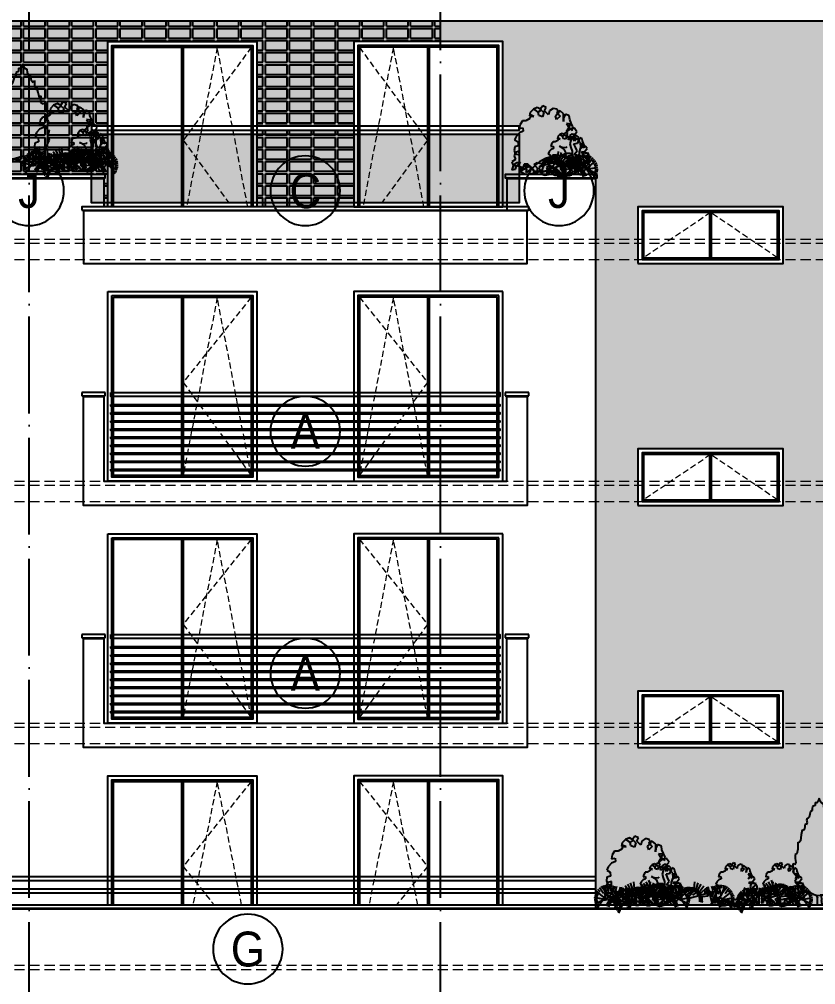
# Model space of a CAD drawing. Extents: x 9615146 to 9672346, y 4699603 to 4705703.
# Drawn here: x 9668818 to 9669805, y 4700685 to 4701881 of the extents above; entities that cross this region are included whole.
import ezdxf
from ezdxf.enums import TextEntityAlignment as Align

# ---------------------------------------------------------------- set-up
doc = ezdxf.new("R2010")
doc.units = 0
doc.header["$LTSCALE"] = 0.5
doc.header["$MEASUREMENT"] = 0
doc.linetypes.add('ACAD_ISO04W100', pattern=[30, 24, -3, 0, -3])
doc.linetypes.add('DASHED', pattern=[0.75, 0.5, -0.25])
doc.layers.get('0').update_dxf_attribs({"color": 251, "linetype": 'CONTINUOUS'})
for name, color, linetype in [('_axis', 1, 'ACAD_ISO04W100'), ('_hatch', 9, 'CONTINUOUS'), ('_hatch_construction', 252, 'CONTINUOUS'), ('_text_spesif_window', 41, 'CONTINUOUS'), ('_view', 3, 'CONTINUOUS'), ('_vista', 75, 'CONTINUOUS'), ('fasadi', 147, 'CONTINUOUS')]:
    doc.layers.add(name, color=color, linetype=linetype)
doc.layers.add('_punk', color=8, linetype='DASHED', lineweight=9)
doc.styles.add('HEB1', font='', dxfattribs={"width": 0.8, "oblique": 17})
doc.styles.add('POMESHTENIA', font='arial.ttf', dxfattribs={"width": 0.9})
doc.styles.get('HEB1').set_extended_font_data('HebarU Cyr')
pattern_1 = [(0, (3, 0), (30, 15), [27, -3]), (0, (3, 3), (30, 15), [27, -3]), (90, (3, 3), (-30, 15), [12, -3]), (90, (0, 3), (-30, 15), [12, -3])]

# ---------------------------------------------------------------- blocks, each defined once
blk = doc.blocks.new('TREE8-E')
for p, q in [((-8.62, 6.91), (-10, 10.02)), ((-7.19, 7.05), (-8.98, 10.44)), ((-7.42, 8.84), (-7.9, 10.7)), ((-7.42, 8.84), (-6.79, 10.78)), ((-6.94, 5.39), (-4.62, 10.43)), ((-6.11, 9.06), (-5.69, 10.69)), ((-4.45, 8.81), (-3.55, 10.05)), ((-12.16, 4.44), (-13.79, 4.86)), ((-8.62, 3.89), (-13.52, 5.93)), ((-11.68, 6.05), (-13.1, 6.95)), ((-11.26, 6.78), (-12.51, 7.9)), ((-10.72, 7.44), (-11.79, 8.73)), ((-10.09, 8), (-10.95, 9.45)), ((-8.04, 4.03), (-10.82, 7.5)), ((-6.94, 5.39), (-7.42, 8.84)), ((-2.76, 0.04), (-6.94, 5.39)), ((-4.54, 6.64), (-4.45, 8.81)), ((-3.26, 2.93), (-4.54, 6.64)), ((-4.32, 6), (-3.61, 8.28)), ((-3.61, 8.28), (-2.65, 9.42)), ((-3.37, 7.39), (-2.35, 9.19)), ((-2.44, 3.89), (-3.37, 7.39)), ((-3.33, 0.76), (0.33, 8.32)), ((-2.38, 7.14), (-1.43, 8.96)), ((-1.73, 4.24), (-2.38, 7.14)), ((-0.38, 3.93), (-1.32, 6.6)), ((-0.38, 3.93), (0.43, 6.59)), ((0.67, 4.77), (0.71, 7.98)), ((1.23, 4.49), (1.23, 6.45)), ((3.03, 4.83), (1.24, 7.41)), ((4.3, 4.6), (2.6, 8.27)), ((4.83, 3.42), (3.03, 4.83)), ((4.87, 5.91), (4.09, 8.87)), ((6.86, 2.61), (4.33, 5.51)), ((6.02, 4.2), (4.87, 5.91)), ((6, 5.26), (5.67, 9.21)), ((6.46, 4.38), (6, 5.26)), ((9.16, 0.67), (6.19, 6.34)), ((6.98, 6.04), (7.28, 9.27)), ((7.4, 4.58), (6.98, 6.04)), ((8.33, 3.11), (7.54, 6.56)), ((8.35, 4.58), (8.22, 6.56)), ((8.82, 4.51), (8.9, 6.49)), ((9.28, 4.39), (9.57, 6.35)), ((9.73, 4.22), (10.22, 6.14)), ((10.16, 4.01), (10.84, 5.86)), ((10.56, 3.75), (11.43, 5.52)), ((10.93, 3.45), (11.99, 5.12)), ((-12.21, 3.59), (-13.88, 3.75)), ((-6.22, 4.47), (-13.79, 2.65)), ((-11.9, 1.94), (-13.54, 1.57)), ((-9.89, 3.59), (-13.12, 0.55)), ((-6.86, -0.04), (-8.75, 0.93)), ((-6.43, 0.55), (-8.23, 1.68)), ((-5.95, 1.11), (-7.65, 2.39)), ((-5.43, 1.62), (-7.01, 3.05)), ((-4.86, 2.09), (-6.31, 3.65)), ((-4.25, 2.5), (-5.56, 4.18)), ((-3.61, 2.86), (-4.77, 4.65)), ((-4.11, 1.77), (-3.26, 2.93)), ((1.9, 3.05), (-0.38, 3.93)), ((8.96, 0.42), (0.67, 4.77)), ((3.35, 0.5), (1.38, 0.37)), ((3.43, 0.97), (1.45, 1.05)), ((3.55, 1.44), (1.59, 1.72)), ((3.72, 1.88), (1.8, 2.37)), ((3.93, 2.31), (1.9, 3.05)), ((5.2, 3.72), (4.3, 4.6)), ((7.99, 2.91), (9.73, 4.22)), ((8.64, 0.04), (12.5, 4.67)), ((11.57, 2.74), (12.95, 4.16)), ((11.84, 2.34), (13.36, 3.61)), ((12.05, 1.92), (13.7, 3.02)), ((12.23, 1.47), (13.98, 2.4)), ((12.35, 1.01), (14.19, 1.75)), ((12.43, 0.54), (14.34, 1.08))]:
    blk.add_line(p, q)
blk = doc.blocks.new('_TREE16')
for p, q in [((-13.8, 152), (-22.1, 148.4)), ((-4.5, 146.9), (-13.8, 152)), ((-1.4, 155.7), (-7.1, 147.9)), ((6.3, 152), (-1.4, 155.7)), ((2.7, 144.3), (6.3, 152)), ((21.9, 150), (13.6, 144.3)), ((30.2, 147.9), (21.9, 150)), ((-29.4, 140.7), (-30.9, 132.4)), ((-30.9, 132.4), (-21.1, 131.8)), ((-28.8, 135.5), (-29.9, 127.2)), ((-22.1, 148.4), (-29.4, 140.7)), ((-21.1, 131.8), (-28.8, 135.5)), ((-11.8, 141.7), (-20, 147.4)), ((-20, 147.4), (-12.3, 141.7)), ((-12.3, 141.7), (-4.5, 146.9)), ((-10.2, 133.9), (-11.8, 141.7)), ((-2.4, 131.4), (-10.2, 133.9)), ((-7.1, 147.9), (0.7, 140.7)), ((0.7, 140.7), (-2.4, 131.4)), ((11.5, 135.5), (2.7, 144.3)), ((13.6, 144.3), (11.5, 135.5)), ((26.5, 133.4), (34.8, 139.6)), ((29.1, 125.1), (26.5, 133.4)), ((36.9, 144.3), (28.6, 140.1)), ((28.6, 140.1), (36.9, 132.4)), ((36.9, 132.4), (29.1, 125.1)), ((34.8, 139.6), (30.2, 147.9)), ((44.6, 138.1), (36.9, 144.3)), ((44.1, 121), (44.6, 130.3)), ((44.6, 128.8), (44.1, 121)), ((44.6, 130.3), (44.6, 138.1)), ((48.8, 137), (44.6, 128.8)), ((57.1, 133.4), (48.8, 137)), ((58.1, 125.6), (57.1, 133.4)), ((-51.6, 114.3), (-53.7, 105.4)), ((-53.7, 105.4), (-45.4, 107)), ((-46.4, 122), (-51.6, 114.3)), ((-38.7, 122), (-46.4, 122)), ((-45.4, 107), (-44.8, 99.2)), ((-29.9, 127.2), (-38.7, 122)), ((60.1, 115.3), (50.8, 116.3)), ((50.8, 116.3), (56, 108)), ((51.4, 98.7), (56.5, 107)), ((56, 108), (63.8, 101.3)), ((56.5, 107), (60.1, 115.3)), ((61.7, 116.9), (58.1, 125.6)), ((65.3, 109.1), (61.7, 116.9)), ((63.8, 101.3), (65.3, 109.1)), ((-60.4, 87.8), (-64, 80.1)), ((-53.1, 95.6), (-60.4, 87.8)), ((-44.8, 99.2), (-53.1, 95.6)), ((59.1, 103.9), (51.4, 98.7)), ((55.5, 80.6), (55.5, 88.4)), ((55.5, 88.4), (63.8, 86.8)), ((67.9, 106.5), (59.1, 103.9)), ((63.8, 86.8), (60.7, 79)), ((66.4, 89.4), (74.1, 98.2)), ((66.9, 81.6), (66.4, 89.4)), ((74.1, 98.2), (67.9, 106.5)), ((-63.5, 64.5), (-64.5, 56.8)), ((-64, 80.1), (-56.3, 75.9)), ((-55.7, 67.1), (-63.5, 64.5)), ((-56.3, 75.9), (-55.7, 67.1)), ((46.2, 59.9), (35.3, 66.1)), ((35.3, 66.1), (43.6, 63)), ((51.4, 64), (52.4, 65.6)), ((63.3, 83.2), (55.5, 80.6)), ((60.7, 79), (58.6, 71.3)), ((58.6, 71.3), (60.7, 63)), ((71.6, 82.7), (63.3, 83.2)), ((74.6, 81.6), (66.9, 81.6)), ((67.4, 71.8), (75.1, 72.9)), ((71, 64), (67.4, 71.8)), ((79.8, 80.6), (71.6, 82.7)), ((82.4, 73.9), (74.6, 81.6)), ((75.1, 72.9), (79.8, 80.6)), ((82.9, 63), (82.4, 73.9)), ((-61.9, 52.6), (-65, 44.9)), ((-65, 44.9), (-61.9, 36.6)), ((-64.5, 56.8), (-62.4, 49)), ((-62.4, 49), (-53.1, 46.9)), ((-53.7, 55.2), (-61.9, 52.6)), ((-53.1, 46.9), (-53.7, 55.2)), ((20.3, 46.4), (18.3, 37.6)), ((28.1, 46.9), (20.3, 46.4)), ((34.3, 38.2), (28.1, 46.9)), ((35.8, 37.6), (40, 46.4)), ((40, 46.4), (50.3, 51.1)), ((43.6, 63), (51.4, 64)), ((44.6, 42.3), (52.4, 50.6)), ((50.3, 51.1), (46.2, 59.9)), ((55.5, 44.3), (50.8, 36.6)), ((52.4, 50.6), (60.1, 51.1)), ((63.8, 46.4), (55.5, 44.3)), ((60.1, 51.1), (67.9, 41.3)), ((60.7, 63), (63.8, 55.2)), ((63.8, 55.2), (63.8, 46.4)), ((68.4, 47.5), (74.6, 55.8)), ((76.7, 45.4), (68.4, 47.5)), ((74.6, 55.8), (71, 64)), ((71.6, 37.1), (78.8, 44.9)), ((85, 38.2), (76.7, 45.4)), ((78.8, 44.9), (79.8, 53.7)), ((79.8, 53.7), (82.9, 63)), ((-67.1, 23.1), (-70.2, 13.8)), ((-61.9, 36.6), (-69.7, 31.4)), ((-69.7, 31.4), (-67.1, 23.7)), ((-67.1, 23.7), (-58.8, 30.4)), ((-58.8, 23.1), (-67.1, 23.1)), ((-61.9, 15.4), (-59.9, 23.7)), ((-59.9, 23.7), (-49.5, 20.5)), ((-58.8, 30.4), (-50.5, 29.9)), ((-50.5, 29.9), (-58.8, 23.1)), ((-42.8, 26.3), (-45.4, 18.5)), ((-34.5, 26.3), (-42.8, 26.3)), ((-41.2, 23.7), (-32.9, 24.2)), ((-36.6, 15.9), (-41.2, 23.7)), ((-39.2, 17.4), (-29.9, 22.6)), ((-25.7, 17.9), (-34.5, 26.3)), ((-32.9, 24.2), (-24.7, 17.4)), ((-29.9, 22.6), (-28.3, 13.8)), ((-20.5, 25.7), (-12.8, 29.9)), ((-12.8, 17.4), (-20.5, 25.7)), ((-12.8, 29.9), (-5, 27.8)), ((-8.2, 22.6), (-10.2, 14.4)), ((0.1, 20), (-8.2, 22.6)), ((-5, 27.8), (3.3, 25.2)), ((3.3, 25.2), (11.5, 27.3)), ((11.5, 27.3), (20.8, 29.3)), ((13.6, 23.1), (12, 15.4)), ((21.9, 21.1), (13.6, 23.1)), ((18.3, 37.6), (28.1, 35)), ((20.8, 29.3), (28.6, 29.3)), ((35.3, 27.3), (27, 27.8)), ((27, 27.8), (36.9, 21.1)), ((28.1, 35), (35.8, 37.6)), ((28.6, 29.3), (34.3, 38.2)), ((29.1, 20), (37.9, 27.3)), ((44.1, 24.2), (35.3, 27.3)), ((36.9, 21.1), (48.2, 21.6)), ((37.9, 27.3), (40.5, 18.5)), ((38.4, 14.8), (39.5, 22.6)), ((46.2, 22.1), (38.4, 14.8)), ((39.5, 22.6), (48.2, 22.6)), ((52.4, 28.8), (44.1, 24.2)), ((55.5, 38.7), (44.6, 42.3)), ((55.5, 20), (46.2, 22.1)), ((48.2, 21.6), (56, 24.7)), ((48.2, 22.6), (56.5, 20)), ((50.8, 36.6), (52.4, 28.8)), ((63.3, 37.6), (55.5, 38.7)), ((56, 24.7), (63.3, 34)), ((56.5, 20), (67.4, 22.1)), ((67.9, 41.3), (63.3, 32.4)), ((69.4, 29.9), (63.3, 37.6)), ((63.3, 34), (71.6, 37.1)), ((63.3, 32.4), (73.6, 25.7)), ((67.4, 22.1), (69.4, 29.9)), ((73.6, 25.7), (81.9, 29.9)), ((81.9, 29.9), (85, 38.2)), ((-70.2, 13.8), (-61.9, 15.4)), ((-45.4, 18.5), (-52.1, 10.7)), ((-52.1, 10.7), (-39.7, 4)), ((-49.5, 20.5), (-49, 12.2)), ((-49, 12.2), (-39.2, 17.4)), ((-39.7, 4), (-30.9, 4)), ((-38.1, 8.1), (-36.6, 15.9)), ((-28.3, 13.8), (-38.1, 8.1)), ((-30.9, 4), (-21.1, 7.6)), ((-20, 10.2), (-25.7, 17.9)), ((-24.7, 17.4), (-21.1, 9.2)), ((-21.1, 9.2), (-13.3, 9.7)), ((-21.1, 7.6), (-12.3, 7.6)), ((-12.3, 10.7), (-20, 10.2)), ((-13.3, 9.7), (-4.5, 11.2)), ((-12.3, 7.6), (-12.8, 17.4)), ((-4.5, 7.1), (-12.3, 10.7)), ((-10.2, 14.4), (-0.9, 12.2)), ((-4.5, 11.2), (0.1, 20)), ((-0.9, 12.2), (-4.5, 4.5)), ((3.8, 10.7), (-4.5, 7.1)), ((-4.5, 4.5), (3.8, 2.4)), ((13.6, 12.8), (3.8, 10.7)), ((3.8, 2.4), (11.5, 3.5)), ((8.4, 5.5), (16.2, 10.2)), ((11.5, 3.5), (19.3, 5)), ((12, 15.4), (21.3, 8.6)), ((19.3, 5), (13.6, 12.8)), ((16.2, 10.2), (23.9, 13.3)), ((21.3, 8.6), (29.6, 10.7)), ((23.9, 13.3), (21.9, 21.1)), ((29.6, 10.7), (29.1, 20)), ((40.5, 18.5), (44.1, 9.2)), ((44.1, 9.2), (52.4, 6)), ((52.4, 6), (60.7, 12.2)), ((60.7, 12.2), (55.5, 20))]:
    blk.add_line(p, q)
blk = doc.blocks.new('_TREE03')
for p, q in [((-7, 1114), (1, 1146)), ((1, 1146), (12, 1114)), ((-61, 1022), (-49, 1054)), ((-49, 1054), (-45, 1087)), ((-45, 1087), (-26, 1087)), ((-26, 1087), (-7, 1114)), ((12, 1114), (28, 1092)), ((28, 1092), (47, 1098)), ((47, 1098), (47, 1065)), ((47, 1065), (74, 1054)), ((74, 1054), (77, 1033)), ((-126, 957), (-122, 967)), ((-126, 908), (-126, 957)), ((-122, 967), (-111, 940)), ((-111, 940), (-91, 962)), ((-91, 962), (-84, 1011)), ((-84, 1011), (-61, 1022)), ((77, 1033), (77, 1011)), ((77, 1011), (97, 1000)), ((97, 1000), (104, 973)), ((104, 973), (112, 940)), ((112, 940), (124, 924)), ((-176, 778), (-164, 837)), ((-164, 837), (-149, 892)), ((-149, 892), (-145, 865)), ((-145, 865), (-126, 908)), ((124, 924), (131, 930)), ((131, 930), (139, 908)), ((139, 908), (131, 881)), ((131, 881), (143, 859)), ((143, 859), (154, 870)), ((154, 870), (158, 843)), ((158, 843), (162, 810)), ((-241, 729), (-218, 713)), ((-241, 686), (-241, 729)), ((-218, 713), (-191, 729)), ((-195, 799), (-183, 794)), ((-191, 729), (-195, 799)), ((-183, 794), (-176, 778)), ((162, 810), (177, 794)), ((177, 794), (185, 805)), ((185, 805), (196, 751)), ((196, 751), (204, 686)), ((-272, 626), (-253, 626)), ((-253, 577), (-272, 626)), ((-253, 626), (-241, 686)), ((204, 686), (223, 664)), ((223, 664), (231, 669)), ((231, 669), (231, 594)), ((-279, 529), (-260, 545)), ((-256, 463), (-279, 529)), ((-260, 545), (-253, 529)), ((-253, 529), (-253, 577)), ((231, 594), (242, 545)), ((242, 545), (262, 539)), ((262, 539), (262, 496)), ((-268, 371), (-287, 431)), ((-287, 431), (-268, 415)), ((-268, 415), (-256, 463)), ((262, 496), (254, 453)), ((254, 453), (269, 426)), ((269, 426), (285, 436)), ((285, 436), (285, 398)), ((-287, 323), (-283, 339)), ((-260, 274), (-287, 323)), ((-283, 339), (-264, 339)), ((-264, 339), (-268, 371)), ((258, 317), (246, 295)), ((281, 344), (258, 317)), ((285, 398), (281, 344)), ((-229, 230), (-260, 274)), ((-229, 203), (-256, 241)), ((-256, 241), (-229, 230)), ((265, 252), (219, 192)), ((246, 295), (250, 268)), ((250, 268), (265, 252)), ((-176, 187), (-229, 203)), ((-191, 176), (-176, 187)), ((-157, 138), (-191, 176)), ((-84, 117), (-157, 138)), ((-61, 106), (-84, 117)), ((-61, 106), (-33, 98)), ((58, 106), (24, 95)), ((100, 127), (58, 106)), ((131, 122), (100, 127)), ((166, 144), (131, 122)), ((208, 171), (166, 144)), ((219, 192), (208, 171)), ((-33, 98), (-7, 100)), ((-29, 1), (-22, 41)), ((-18, 99), (-22, 41)), ((24, 95), (-7, 100)), ((35, 99), (21, 68)), ((21, 1), (21, 68))]:
    blk.add_line(p, q)
blk = doc.blocks.new('fghfdg')
at = {"layer": '_text_spesif_window'}
blk.add_circle((0, 0), 18, dxfattribs=at)
at = {"layer": '_text_spesif_window', "style": 'HEB1', "text_generation_flag": 6, "width": 0.8}
blk.add_attdef('A', text='', height=18, rotation=180, dxfattribs=at).set_placement((0, -9.23), align=Align.CENTER)

msp = doc.modelspace()

# ---------------------------------------------------------------- hatches: boundary and pattern name
at = {"layer": '_hatch', "ltscale": 30, "true_color": 0xb97b1d}
h = msp.add_hatch(color=32, dxfattribs=at)
h.dxf.hatch_style = 1
h.paths.add_polyline_path([(9669232.51, 4701853.84), (9669340.01, 4701853.84), (9669340.01, 4701878.84), (9668830.01, 4701878.84), (9668830.01, 4701688.84), (9668907.51, 4701688.84), (9668907.51, 4701738.84), (9668927.51, 4701738.84), (9668927.51, 4701743.84), (9668907.51, 4701743.84), (9668907.51, 4701748.84), (9668927.51, 4701748.84), (9668927.51, 4701853.84), (9669112.51, 4701853.84), (9669112.51, 4701748.84), (9669232.51, 4701748.84)])
h.paths.add_polyline_path([(9669232.51, 4701743.84), (9669112.51, 4701743.84), (9669112.51, 4701738.84), (9669232.51, 4701738.84)], flags=17)
h.paths.add_polyline_path([(9669232.51, 4701738.84), (9669112.51, 4701738.84), (9669112.51, 4701653.84), (9669232.51, 4701653.84)])
h.paths.add_polyline_path([(9669232.51, 4701653.84), (9669112.51, 4701653.84), (9669112.51, 4701648.84), (9669232.51, 4701648.84)])
h.paths.add_polyline_path([(9668927.51, 4701738.84), (9668907.51, 4701738.84), (9668907.51, 4701688.84), (9668924.51, 4701688.84), (9668924.51, 4701684.84), (9668907.51, 4701684.84), (9668907.51, 4701683.84), (9668922.51, 4701683.84), (9668922.51, 4701653.84), (9668927.51, 4701653.84)])
h.paths.add_polyline_path([(9668927.51, 4701653.84), (9668922.51, 4701653.84), (9668922.51, 4701648.84), (9668927.51, 4701648.84)])
h.paths.add_polyline_path([(9668830.01, 4701878.84), (9668320.01, 4701878.84), (9668320.01, 4701853.84), (9668427.51, 4701853.84), (9668427.51, 4701748.84), (9668547.51, 4701748.84), (9668547.51, 4701853.84), (9668732.51, 4701853.84), (9668732.51, 4701748.84), (9668752.51, 4701748.84), (9668752.51, 4701743.84), (9668732.51, 4701743.84), (9668732.51, 4701738.84), (9668752.51, 4701738.84), (9668752.51, 4701688.84), (9668830.01, 4701688.84)])
h.paths.add_polyline_path([(9668547.51, 4701738.84), (9668427.51, 4701738.84), (9668427.51, 4701653.84), (9668547.51, 4701653.84)])
h.paths.add_polyline_path([(9668547.51, 4701743.84), (9668427.51, 4701743.84), (9668427.51, 4701738.84), (9668547.51, 4701738.84)], flags=16)
h.paths.add_polyline_path([(9668547.51, 4701653.84), (9668427.51, 4701653.84), (9668427.51, 4701648.84), (9668547.51, 4701648.84)])
h.paths.add_polyline_path([(9668752.51, 4701738.84), (9668732.51, 4701738.84), (9668732.51, 4701653.84), (9668737.51, 4701653.84), (9668737.51, 4701683.84), (9668752.51, 4701683.84), (9668752.51, 4701684.84), (9668735.51, 4701684.84), (9668735.51, 4701688.84), (9668752.51, 4701688.84)])
h.paths.add_polyline_path([(9668737.51, 4701653.84), (9668732.51, 4701653.84), (9668732.51, 4701648.84), (9668737.51, 4701648.84)])
h = msp.add_hatch(color=32, dxfattribs=at)
h.dxf.hatch_style = 1
h.paths.add_polyline_path([(9670282.51, 4701878.84), (9670030.01, 4701878.84), (9670030.01, 4701688.84), (9670282.51, 4701688.84), (9670282.51, 4701722.84), (9670264.56, 4701722.84), (9670264.56, 4701726.84), (9670282.51, 4701726.84)])
h.paths.add_polyline_path([(9670030.01, 4701878.84), (9669340.01, 4701878.84), (9669340.01, 4701853.84), (9669417.51, 4701853.84), (9669417.51, 4701748.84), (9669437.51, 4701748.84), (9669437.51, 4701743.84), (9669417.51, 4701743.84), (9669417.51, 4701738.84), (9669437.51, 4701738.84), (9669437.51, 4701688.84), (9669534.51, 4701688.84), (9669534.51, 4701684.84), (9669532.51, 4701684.84), (9669532.51, 4700783.84), (9669817.51, 4700783.84), (9669817.51, 4701684.84), (9669815.51, 4701684.84), (9669815.51, 4701688.84), (9670030.01, 4701688.84)])
h.paths.add_polyline_path([(9669765.01, 4701648.84), (9669765.01, 4701578.84), (9669585.01, 4701578.84), (9669585.01, 4701648.84)], flags=16)
h.paths.add_polyline_path([(9669760.01, 4701643.84), (9669760.01, 4701583.84), (9669590.01, 4701583.84), (9669590.01, 4701643.84)], flags=0)
h.paths.add_polyline_path([(9669758.01, 4701641.84), (9669758.01, 4701585.84), (9669592.01, 4701585.84), (9669592.01, 4701641.84)], flags=0)
h.paths.add_polyline_path([(9669765.01, 4701348.84), (9669765.01, 4701278.84), (9669585.01, 4701278.84), (9669585.01, 4701348.84)], flags=16)
h.paths.add_polyline_path([(9669760.01, 4701343.84), (9669760.01, 4701283.84), (9669590.01, 4701283.84), (9669590.01, 4701343.84)], flags=0)
h.paths.add_polyline_path([(9669758.01, 4701341.84), (9669758.01, 4701285.84), (9669592.01, 4701285.84), (9669592.01, 4701341.84)], flags=0)
h.paths.add_polyline_path([(9669765.01, 4701048.84), (9669765.01, 4700978.84), (9669585.01, 4700978.84), (9669585.01, 4701048.84)], flags=16)
h.paths.add_polyline_path([(9669760.01, 4701043.84), (9669760.01, 4700983.84), (9669590.01, 4700983.84), (9669590.01, 4701043.84)], flags=0)
h.paths.add_polyline_path([(9669758.01, 4701041.84), (9669758.01, 4700985.84), (9669592.01, 4700985.84), (9669592.01, 4701041.84)], flags=0)
h.paths.add_polyline_path([(9669437.51, 4701738.84), (9669417.51, 4701738.84), (9669417.51, 4701653.84), (9669422.51, 4701653.84), (9669422.51, 4701683.84), (9669437.51, 4701683.84), (9669437.51, 4701684.84), (9669420.51, 4701684.84), (9669420.51, 4701688.84), (9669437.51, 4701688.84)], flags=17)
h.paths.add_polyline_path([(9669422.51, 4701653.84), (9669417.51, 4701653.84), (9669417.51, 4701648.84), (9669422.51, 4701648.84)], flags=17)
at = {"layer": '_hatch_construction', "ltscale": 40}
h = msp.add_hatch(dxfattribs=at)
h.set_pattern_fill('EGGCRATE,_O', color=250, scale=30, pattern_type=2)
h.set_pattern_definition(pattern_1)
h.paths.add_polyline_path([(9669232.51, 4701853.84), (9669340.01, 4701853.84), (9669340.01, 4701878.84), (9668830.01, 4701878.84), (9668830.01, 4701688.84), (9668907.51, 4701688.84), (9668907.51, 4701738.84), (9668927.51, 4701738.84), (9668927.51, 4701743.84), (9668907.51, 4701743.84), (9668907.51, 4701748.84), (9668927.51, 4701748.84), (9668927.51, 4701853.84), (9669112.51, 4701853.84), (9669112.51, 4701748.84), (9669232.51, 4701748.84)])
h.paths.add_polyline_path([(9669232.51, 4701743.84), (9669112.51, 4701743.84), (9669112.51, 4701738.84), (9669232.51, 4701738.84)], flags=17)
h.paths.add_polyline_path([(9669232.51, 4701738.84), (9669112.51, 4701738.84), (9669112.51, 4701653.84), (9669232.51, 4701653.84)])
h.paths.add_polyline_path([(9669232.51, 4701653.84), (9669112.51, 4701653.84), (9669112.51, 4701648.84), (9669232.51, 4701648.84)])
h.paths.add_polyline_path([(9668927.51, 4701738.84), (9668907.51, 4701738.84), (9668907.51, 4701688.84), (9668924.51, 4701688.84), (9668924.51, 4701684.84), (9668907.51, 4701684.84), (9668907.51, 4701683.84), (9668922.51, 4701683.84), (9668922.51, 4701653.84), (9668927.51, 4701653.84)])
h.paths.add_polyline_path([(9668927.51, 4701653.84), (9668922.51, 4701653.84), (9668922.51, 4701648.84), (9668927.51, 4701648.84)])
h.paths.add_polyline_path([(9668830.01, 4701878.84), (9668320.01, 4701878.84), (9668320.01, 4701853.84), (9668427.51, 4701853.84), (9668427.51, 4701748.84), (9668547.51, 4701748.84), (9668547.51, 4701853.84), (9668732.51, 4701853.84), (9668732.51, 4701748.84), (9668752.51, 4701748.84), (9668752.51, 4701743.84), (9668732.51, 4701743.84), (9668732.51, 4701738.84), (9668752.51, 4701738.84), (9668752.51, 4701688.84), (9668830.01, 4701688.84)])
h.paths.add_polyline_path([(9668547.51, 4701738.84), (9668427.51, 4701738.84), (9668427.51, 4701653.84), (9668547.51, 4701653.84)])
h.paths.add_polyline_path([(9668547.51, 4701743.84), (9668427.51, 4701743.84), (9668427.51, 4701738.84), (9668547.51, 4701738.84)], flags=16)
h.paths.add_polyline_path([(9668547.51, 4701653.84), (9668427.51, 4701653.84), (9668427.51, 4701648.84), (9668547.51, 4701648.84)])
h.paths.add_polyline_path([(9668752.51, 4701738.84), (9668732.51, 4701738.84), (9668732.51, 4701653.84), (9668737.51, 4701653.84), (9668737.51, 4701683.84), (9668752.51, 4701683.84), (9668752.51, 4701684.84), (9668735.51, 4701684.84), (9668735.51, 4701688.84), (9668752.51, 4701688.84)])
h.paths.add_polyline_path([(9668737.51, 4701653.84), (9668732.51, 4701653.84), (9668732.51, 4701648.84), (9668737.51, 4701648.84)])
h = msp.add_hatch(dxfattribs=at)
h.set_pattern_fill('EGGCRATE,_O', color=250, scale=30, pattern_type=2)
h.set_pattern_definition(pattern_1)
h.paths.add_polyline_path([(9670282.51, 4701878.84), (9670030.01, 4701878.84), (9670030.01, 4701688.84), (9670282.51, 4701688.84), (9670282.51, 4701722.84), (9670264.56, 4701722.84), (9670264.56, 4701726.84), (9670282.51, 4701726.84)])
h.paths.add_polyline_path([(9670030.01, 4701878.84), (9669340.01, 4701878.84), (9669340.01, 4701853.84), (9669417.51, 4701853.84), (9669417.51, 4701748.84), (9669437.51, 4701748.84), (9669437.51, 4701743.84), (9669417.51, 4701743.84), (9669417.51, 4701738.84), (9669437.51, 4701738.84), (9669437.51, 4701688.84), (9669534.51, 4701688.84), (9669534.51, 4701684.84), (9669532.51, 4701684.84), (9669532.51, 4700783.84), (9669817.51, 4700783.84), (9669817.51, 4701684.84), (9669815.51, 4701684.84), (9669815.51, 4701688.84), (9670030.01, 4701688.84)])
h.paths.add_polyline_path([(9669765.01, 4701648.84), (9669765.01, 4701578.84), (9669585.01, 4701578.84), (9669585.01, 4701648.84)], flags=16)
h.paths.add_polyline_path([(9669760.01, 4701643.84), (9669760.01, 4701583.84), (9669590.01, 4701583.84), (9669590.01, 4701643.84)], flags=0)
h.paths.add_polyline_path([(9669758.01, 4701641.84), (9669758.01, 4701585.84), (9669592.01, 4701585.84), (9669592.01, 4701641.84)], flags=0)
h.paths.add_polyline_path([(9669765.01, 4701348.84), (9669765.01, 4701278.84), (9669585.01, 4701278.84), (9669585.01, 4701348.84)], flags=16)
h.paths.add_polyline_path([(9669760.01, 4701343.84), (9669760.01, 4701283.84), (9669590.01, 4701283.84), (9669590.01, 4701343.84)], flags=0)
h.paths.add_polyline_path([(9669758.01, 4701341.84), (9669758.01, 4701285.84), (9669592.01, 4701285.84), (9669592.01, 4701341.84)], flags=0)
h.paths.add_polyline_path([(9669765.01, 4701048.84), (9669765.01, 4700978.84), (9669585.01, 4700978.84), (9669585.01, 4701048.84)], flags=16)
h.paths.add_polyline_path([(9669760.01, 4701043.84), (9669760.01, 4700983.84), (9669590.01, 4700983.84), (9669590.01, 4701043.84)], flags=0)
h.paths.add_polyline_path([(9669758.01, 4701041.84), (9669758.01, 4700985.84), (9669592.01, 4700985.84), (9669592.01, 4701041.84)], flags=0)
h.paths.add_polyline_path([(9669437.51, 4701738.84), (9669417.51, 4701738.84), (9669417.51, 4701653.84), (9669422.51, 4701653.84), (9669422.51, 4701683.84), (9669437.51, 4701683.84), (9669437.51, 4701684.84), (9669420.51, 4701684.84), (9669420.51, 4701688.84), (9669437.51, 4701688.84)], flags=17)
h.paths.add_polyline_path([(9669422.51, 4701653.84), (9669417.51, 4701653.84), (9669417.51, 4701648.84), (9669422.51, 4701648.84)], flags=17)
at = {"layer": 'fasadi'}
h = msp.add_hatch(dxfattribs=at)
h.set_pattern_fill('DOTS,_O', color=256, scale=3)
h.set_pattern_definition([(0, (9666174.5816, 4699996.5997), (2.38125, 4.7625), [0, -4.7625])])
h.paths.add_polyline_path([(9668907.51, 4701653.84), (9669437.51, 4701653.84), (9669437.51, 4701738.84), (9668907.51, 4701738.84)])

# ---------------------------------------------------------------- linework, layer by layer
at = {"layer": '_axis', "ltscale": 10}
for p, q in [((9668830.01, 4700041.97), (9668830.01, 4702211.92)), ((9669340.01, 4700041.97), (9669340.01, 4702211.92))]:
    msp.add_line(p, q, dxfattribs=at)
at = {"layer": '_punk', "ltscale": 30}
for p, q in [((9669105.51, 4701846.84), (9669021.01, 4701731.34)), ((9669063.26, 4701846.84), (9669025.41, 4701648.84)), ((9669101.12, 4701648.84), (9669063.26, 4701846.84)), ((9669239.51, 4701846.84), (9669324.01, 4701731.34)), ((9669281.76, 4701846.84), (9669243.91, 4701648.84)), ((9669319.62, 4701648.84), (9669281.76, 4701846.84)), ((9669021.01, 4701731.34), (9669077.71, 4701653.84)), ((9669324.01, 4701731.34), (9669267.32, 4701653.84)), ((9669105.51, 4701536.84), (9669021.01, 4701431.34)), ((9669063.26, 4701536.84), (9669021.01, 4701315.84)), ((9669105.51, 4701315.84), (9669063.26, 4701536.84)), ((9669239.51, 4701536.84), (9669324.01, 4701431.34)), ((9669281.76, 4701536.84), (9669239.51, 4701315.84)), ((9669324.01, 4701315.84), (9669281.76, 4701536.84)), ((9669021.01, 4701431.34), (9669105.51, 4701315.84)), ((9669324.01, 4701431.34), (9669239.51, 4701315.84)), ((9669105.51, 4701236.84), (9669021.01, 4701131.34)), ((9669063.26, 4701236.84), (9669021.01, 4701015.84)), ((9669105.51, 4701015.84), (9669063.26, 4701236.84)), ((9669239.51, 4701236.84), (9669324.01, 4701131.34)), ((9669281.76, 4701236.84), (9669239.51, 4701015.84)), ((9669324.01, 4701015.84), (9669281.76, 4701236.84)), ((9669021.01, 4701131.34), (9669105.51, 4701015.84)), ((9669324.01, 4701131.34), (9669239.51, 4701015.84)), ((9669105.51, 4700936.84), (9669021.01, 4700831.34)), ((9669063.26, 4700936.84), (9669033.03, 4700783.84)), ((9669093.5, 4700783.84), (9669063.26, 4700936.84)), ((9669239.51, 4700936.84), (9669324.01, 4700831.34)), ((9669281.76, 4700936.84), (9669251.53, 4700783.84)), ((9669312, 4700783.84), (9669281.76, 4700936.84)), ((9669021.01, 4700831.34), (9669059.42, 4700783.84)), ((9669324.01, 4700831.34), (9669285.61, 4700783.84))]:
    msp.add_line(p, q, dxfattribs=at)
at = {"layer": '_punk', "ltscale": 50}
for p, q in [((9666449.21, 4701608.84), (9670629.32, 4701608.84)), ((9666449.21, 4701603.84), (9670629.32, 4701603.84)), ((9666449.21, 4701583.84), (9670629.32, 4701583.84)), ((9666449.21, 4701308.84), (9670629.32, 4701308.84)), ((9666449.21, 4701303.84), (9670629.32, 4701303.84)), ((9666449.21, 4701283.84), (9670629.32, 4701283.84)), ((9666449.21, 4701008.84), (9670629.32, 4701008.84)), ((9666449.21, 4701003.84), (9670629.32, 4701003.84)), ((9666449.21, 4700983.84), (9670629.32, 4700983.84)), ((9666449.21, 4700708.84), (9670629.32, 4700708.84)), ((9666449.21, 4700703.84), (9670629.32, 4700703.84))]:
    msp.add_line(p, q, dxfattribs=at)
at = {"layer": '_punk', "ltscale": 30}
for points in [[(9669758.01, 4701585.84), (9669675.01, 4701641.84), (9669592.01, 4701585.84)], [(9669758.01, 4701285.84), (9669675.01, 4701341.84), (9669592.01, 4701285.84)], [(9669758.01, 4700985.84), (9669675.01, 4701041.84), (9669592.01, 4700985.84)]]:
    msp.add_lwpolyline(points, dxfattribs=at)
at = {"layer": 'fasadi'}
for p, q in [((9670327.51, 4701878.84), (9667867.51, 4701878.84)), ((9669019.01, 4701846.84), (9669019.01, 4701648.84)), ((9669021.01, 4701846.84), (9669021.01, 4701648.84)), ((9669324.01, 4701846.84), (9669324.01, 4701648.84)), ((9669326.01, 4701846.84), (9669326.01, 4701648.84)), ((9668737.51, 4701683.84), (9668922.51, 4701683.84)), ((9668922.51, 4701683.84), (9668922.51, 4701648.84)), ((9669422.51, 4701683.84), (9669422.51, 4701643.84)), ((9669532.51, 4701683.84), (9669532.51, 4700778.84)), ((9669674.01, 4701585.84), (9669674.01, 4701641.84)), ((9669676.01, 4701585.84), (9669676.01, 4701641.84)), ((9669019.01, 4701536.84), (9669019.01, 4701315.84)), ((9669021.01, 4701536.84), (9669021.01, 4701315.84)), ((9669324.01, 4701536.84), (9669324.01, 4701315.84)), ((9669326.01, 4701536.84), (9669326.01, 4701315.84)), ((9668924.51, 4701418.84), (9668895.51, 4701418.84)), ((9668895.51, 4701418.84), (9668895.51, 4701414.84)), ((9668895.51, 4701414.84), (9668924.51, 4701414.84)), ((9668924.51, 4701414.84), (9668924.51, 4701418.84)), ((9669449.51, 4701418.84), (9669420.51, 4701418.84)), ((9669420.51, 4701418.84), (9669420.51, 4701414.84)), ((9669420.51, 4701414.84), (9669449.51, 4701414.84)), ((9669449.51, 4701414.84), (9669449.51, 4701418.84)), ((9669674.01, 4701285.84), (9669674.01, 4701341.84)), ((9669676.01, 4701285.84), (9669676.01, 4701341.84)), ((9669019.01, 4701236.84), (9669019.01, 4701015.84)), ((9669021.01, 4701236.84), (9669021.01, 4701015.84)), ((9669324.01, 4701236.84), (9669324.01, 4701015.84)), ((9669326.01, 4701236.84), (9669326.01, 4701015.84)), ((9668924.51, 4701118.84), (9668895.51, 4701118.84)), ((9668895.51, 4701118.84), (9668895.51, 4701114.84)), ((9668895.51, 4701114.84), (9668924.51, 4701114.84)), ((9668924.51, 4701114.84), (9668924.51, 4701118.84)), ((9669449.51, 4701118.84), (9669420.51, 4701118.84)), ((9669420.51, 4701118.84), (9669420.51, 4701114.84)), ((9669420.51, 4701114.84), (9669449.51, 4701114.84)), ((9669449.51, 4701114.84), (9669449.51, 4701118.84)), ((9669674.01, 4700985.84), (9669674.01, 4701041.84)), ((9669676.01, 4700985.84), (9669676.01, 4701041.84)), ((9669019.01, 4700936.84), (9669019.01, 4700783.84)), ((9669021.01, 4700936.84), (9669021.01, 4700783.84)), ((9669324.01, 4700936.84), (9669324.01, 4700783.84)), ((9669326.01, 4700936.84), (9669326.01, 4700783.84)), ((9668105.01, 4700818.84), (9669532.51, 4700818.84)), ((9668105.01, 4700813.84), (9669532.51, 4700813.84)), ((9669532.51, 4700818.84), (9669532.51, 4700813.84)), ((9669532.51, 4700818.84), (9669532.51, 4700813.84)), ((9668105.01, 4700803.84), (9669532.51, 4700803.84)), ((9668105.01, 4700798.84), (9669532.51, 4700798.84)), ((9669532.51, 4700803.84), (9669532.51, 4700798.84)), ((9669532.51, 4700803.84), (9669532.51, 4700798.84)), ((9668103.01, 4700783.84), (9670099.51, 4700783.84)), ((9668103.01, 4700779.84), (9670099.51, 4700779.84)), ((9668105.01, 4700778.84), (9670097.51, 4700778.84))]:
    msp.add_line(p, q, dxfattribs=at)
at = {"layer": 'fasadi', "ltscale": 30}
msp.add_line((9669422.51, 4701683.84), (9669532.51, 4701683.84), dxfattribs=at)
at = {"layer": 'fasadi'}
for points in [[(9668927.51, 4701653.84), (9668927.51, 4701853.84), (9669112.51, 4701853.84), (9669112.51, 4701653.84)], [(9669417.51, 4701653.84), (9669417.51, 4701853.84), (9669232.51, 4701853.84), (9669232.51, 4701653.84)], [(9668932.51, 4701648.84), (9668932.51, 4701848.84), (9669107.51, 4701848.84), (9669107.51, 4701648.84)], [(9668934.51, 4701648.84), (9668934.51, 4701846.84), (9669105.51, 4701846.84), (9669105.51, 4701648.84)], [(9669412.51, 4701648.84), (9669412.51, 4701848.84), (9669237.51, 4701848.84), (9669237.51, 4701648.84)], [(9669410.51, 4701648.84), (9669410.51, 4701846.84), (9669239.51, 4701846.84), (9669239.51, 4701648.84)], [(9668927.51, 4700783.84), (9668927.51, 4700943.84), (9669112.51, 4700943.84), (9669112.51, 4700783.84)], [(9668927.51, 4700783.84), (9668927.51, 4700943.84), (9669112.51, 4700943.84), (9669112.51, 4700783.84)], [(9669417.51, 4700783.84), (9669417.51, 4700943.84), (9669232.51, 4700943.84), (9669232.51, 4700783.84)], [(9669417.51, 4700783.84), (9669417.51, 4700943.84), (9669232.51, 4700943.84), (9669232.51, 4700783.84)], [(9668932.51, 4700783.84), (9668932.51, 4700938.84), (9669107.51, 4700938.84), (9669107.51, 4700783.84)], [(9668934.51, 4700783.84), (9668934.51, 4700936.84), (9669105.51, 4700936.84), (9669105.51, 4700783.84)], [(9669412.51, 4700783.84), (9669412.51, 4700938.84), (9669237.51, 4700938.84), (9669237.51, 4700783.84)], [(9669410.51, 4700783.84), (9669410.51, 4700936.84), (9669239.51, 4700936.84), (9669239.51, 4700783.84)]]:
    msp.add_lwpolyline(points, dxfattribs=at)
for points in [[(9668927.51, 4701853.84), (9669112.51, 4701853.84), (9669112.51, 4701648.84), (9668927.51, 4701648.84)], [(9669417.51, 4701853.84), (9669232.51, 4701853.84), (9669232.51, 4701648.84), (9669417.51, 4701648.84)], [(9669437.51, 4701748.84), (9668907.51, 4701748.84), (9668907.51, 4701743.84), (9669437.51, 4701743.84)], [(9668907.51, 4701738.84), (9669437.51, 4701738.84), (9669437.51, 4701653.84), (9668907.51, 4701653.84)], [(9668924.51, 4701688.84), (9668735.51, 4701688.84), (9668735.51, 4701684.84), (9668924.51, 4701684.84)], [(9669534.51, 4701688.84), (9669420.51, 4701688.84), (9669420.51, 4701684.84), (9669534.51, 4701684.84)], [(9668895.51, 4701644.84), (9669449.51, 4701644.84), (9669449.51, 4701648.84), (9668895.51, 4701648.84)], [(9669585.01, 4701578.84), (9669765.01, 4701578.84), (9669765.01, 4701648.84), (9669585.01, 4701648.84)], [(9669447.51, 4701643.84), (9668897.51, 4701643.84), (9668897.51, 4701578.84), (9669447.51, 4701578.84)], [(9669590.01, 4701583.84), (9669760.01, 4701583.84), (9669760.01, 4701643.84), (9669590.01, 4701643.84)], [(9669592.01, 4701585.84), (9669758.01, 4701585.84), (9669758.01, 4701641.84), (9669592.01, 4701641.84)], [(9668927.51, 4701543.84), (9669112.51, 4701543.84), (9669112.51, 4701308.84), (9668927.51, 4701308.84)], [(9669417.51, 4701543.84), (9669232.51, 4701543.84), (9669232.51, 4701308.84), (9669417.51, 4701308.84)], [(9668932.51, 4701538.84), (9669107.51, 4701538.84), (9669107.51, 4701313.84), (9668932.51, 4701313.84)], [(9668934.51, 4701536.84), (9669105.51, 4701536.84), (9669105.51, 4701315.84), (9668934.51, 4701315.84)], [(9669412.51, 4701538.84), (9669237.51, 4701538.84), (9669237.51, 4701313.84), (9669412.51, 4701313.84)], [(9669410.51, 4701536.84), (9669239.51, 4701536.84), (9669239.51, 4701315.84), (9669410.51, 4701315.84)], [(9669422.51, 4701413.84), (9669447.51, 4701413.84), (9669447.51, 4701278.84), (9668897.51, 4701278.84), (9668897.51, 4701413.84), (9668922.51, 4701413.84), (9668922.51, 4701308.84), (9669422.51, 4701308.84), (9669422.51, 4701413.84)], [(9668931.51, 4701418.84), (9669413.51, 4701418.84), (9669413.51, 4701413.84), (9668931.51, 4701413.84)], [(9668931.51, 4701403.84), (9669413.51, 4701403.84), (9669413.51, 4701401.84), (9668931.51, 4701401.84)], [(9668931.51, 4701393.84), (9669413.51, 4701393.84), (9669413.51, 4701391.84), (9668931.51, 4701391.84)], [(9668931.51, 4701383.84), (9669413.51, 4701383.84), (9669413.51, 4701381.84), (9668931.51, 4701381.84)], [(9668931.51, 4701373.84), (9669413.51, 4701373.84), (9669413.51, 4701371.84), (9668931.51, 4701371.84)], [(9668931.51, 4701363.84), (9669413.51, 4701363.84), (9669413.51, 4701361.84), (9668931.51, 4701361.84)], [(9668931.51, 4701353.84), (9669413.51, 4701353.84), (9669413.51, 4701351.84), (9668931.51, 4701351.84)], [(9669585.01, 4701278.84), (9669765.01, 4701278.84), (9669765.01, 4701348.84), (9669585.01, 4701348.84)], [(9668931.51, 4701343.84), (9669413.51, 4701343.84), (9669413.51, 4701341.84), (9668931.51, 4701341.84)], [(9669590.01, 4701283.84), (9669760.01, 4701283.84), (9669760.01, 4701343.84), (9669590.01, 4701343.84)], [(9669592.01, 4701285.84), (9669758.01, 4701285.84), (9669758.01, 4701341.84), (9669592.01, 4701341.84)], [(9668931.51, 4701333.84), (9669413.51, 4701333.84), (9669413.51, 4701331.84), (9668931.51, 4701331.84)], [(9668931.51, 4701323.84), (9669413.51, 4701323.84), (9669413.51, 4701321.84), (9668931.51, 4701321.84)], [(9668927.51, 4701243.84), (9669112.51, 4701243.84), (9669112.51, 4701008.84), (9668927.51, 4701008.84)], [(9669417.51, 4701243.84), (9669232.51, 4701243.84), (9669232.51, 4701008.84), (9669417.51, 4701008.84)], [(9668932.51, 4701238.84), (9669107.51, 4701238.84), (9669107.51, 4701013.84), (9668932.51, 4701013.84)], [(9668934.51, 4701236.84), (9669105.51, 4701236.84), (9669105.51, 4701015.84), (9668934.51, 4701015.84)], [(9669412.51, 4701238.84), (9669237.51, 4701238.84), (9669237.51, 4701013.84), (9669412.51, 4701013.84)], [(9669410.51, 4701236.84), (9669239.51, 4701236.84), (9669239.51, 4701015.84), (9669410.51, 4701015.84)], [(9669422.51, 4701113.84), (9669447.51, 4701113.84), (9669447.51, 4700978.84), (9668897.51, 4700978.84), (9668897.51, 4701113.84), (9668922.51, 4701113.84), (9668922.51, 4701008.84), (9669422.51, 4701008.84), (9669422.51, 4701113.84)], [(9668931.51, 4701118.84), (9669413.51, 4701118.84), (9669413.51, 4701113.84), (9668931.51, 4701113.84)], [(9668931.51, 4701103.84), (9669413.51, 4701103.84), (9669413.51, 4701101.84), (9668931.51, 4701101.84)], [(9668931.51, 4701093.84), (9669413.51, 4701093.84), (9669413.51, 4701091.84), (9668931.51, 4701091.84)], [(9668931.51, 4701083.84), (9669413.51, 4701083.84), (9669413.51, 4701081.84), (9668931.51, 4701081.84)], [(9668931.51, 4701073.84), (9669413.51, 4701073.84), (9669413.51, 4701071.84), (9668931.51, 4701071.84)], [(9668931.51, 4701063.84), (9669413.51, 4701063.84), (9669413.51, 4701061.84), (9668931.51, 4701061.84)], [(9668931.51, 4701053.84), (9669413.51, 4701053.84), (9669413.51, 4701051.84), (9668931.51, 4701051.84)], [(9669585.01, 4700978.84), (9669765.01, 4700978.84), (9669765.01, 4701048.84), (9669585.01, 4701048.84)], [(9668931.51, 4701043.84), (9669413.51, 4701043.84), (9669413.51, 4701041.84), (9668931.51, 4701041.84)], [(9669590.01, 4700983.84), (9669760.01, 4700983.84), (9669760.01, 4701043.84), (9669590.01, 4701043.84)], [(9669592.01, 4700985.84), (9669758.01, 4700985.84), (9669758.01, 4701041.84), (9669592.01, 4701041.84)], [(9668931.51, 4701033.84), (9669413.51, 4701033.84), (9669413.51, 4701031.84), (9668931.51, 4701031.84)], [(9668931.51, 4701023.84), (9669413.51, 4701023.84), (9669413.51, 4701021.84), (9668931.51, 4701021.84)]]:
    msp.add_lwpolyline(points, close=True, dxfattribs=at)

# ---------------------------------------------------------------- block references
at = {"layer": '_view'}
ref = msp.add_blockref('fghfdg', (9668830.01, 4701668.84), dxfattribs=dict(at, xscale=-2.399999998509884, yscale=2.400000000372529, zscale=2.4, rotation=180))
ref.add_attrib('A', 'J', dxfattribs={"layer": '_text_spesif_window', "height": 43.2, "rotation": 0, "style": 'POMESHTENIA', "width": 0.9}).set_placement((9668830.01, 4701668.84), align=Align.MIDDLE)
ref = msp.add_blockref('fghfdg', (9669172.51, 4701668.84), dxfattribs=dict(at, xscale=-2.399999998509884, yscale=2.400000000372529, zscale=2.4, rotation=180))
ref.add_attrib('A', 'C', dxfattribs={"layer": '_text_spesif_window', "height": 43.2, "rotation": 0, "style": 'POMESHTENIA', "width": 0.9}).set_placement((9669172.51, 4701668.84), align=Align.MIDDLE)
ref = msp.add_blockref('fghfdg', (9669487.12, 4701668.84), dxfattribs=dict(at, xscale=-2.399999998509884, yscale=2.400000000372529, zscale=2.4, rotation=180))
ref.add_attrib('A', 'J', dxfattribs={"layer": '_text_spesif_window', "height": 43.2, "rotation": 0, "style": 'POMESHTENIA', "width": 0.9}).set_placement((9669487.12, 4701668.84), align=Align.MIDDLE)
ref = msp.add_blockref('fghfdg', (9669172.51, 4701370.84), dxfattribs=dict(at, xscale=-2.399999998509884, yscale=2.400000000372529, zscale=2.4, rotation=180))
ref.add_attrib('A', 'A', dxfattribs={"layer": '_text_spesif_window', "height": 43.2, "rotation": 0, "style": 'POMESHTENIA', "width": 0.9}).set_placement((9669172.51, 4701370.84), align=Align.MIDDLE)
ref = msp.add_blockref('fghfdg', (9669172.51, 4701070.84), dxfattribs=dict(at, xscale=-2.399999998509884, yscale=2.400000000372529, zscale=2.4, rotation=180))
ref.add_attrib('A', 'A', dxfattribs={"layer": '_text_spesif_window', "height": 43.2, "rotation": 0, "style": 'POMESHTENIA', "width": 0.9}).set_placement((9669172.51, 4701070.84), align=Align.MIDDLE)
ref = msp.add_blockref('fghfdg', (9669101.26, 4700729.04), dxfattribs=dict(at, xscale=-2.399999998509884, yscale=2.400000000372529, zscale=2.4, rotation=180))
ref.add_attrib('A', 'G', dxfattribs={"layer": '_text_spesif_window', "height": 43.2, "rotation": 0, "style": 'POMESHTENIA', "width": 0.9}).set_placement((9669101.26, 4700729.04), align=Align.MIDDLE)
at = {"layer": '_vista', "ltscale": 10}
for name, p, xscale, yscale, zscale in [('_TREE03', (9668822.47, 4701694.36), -0.1149999983608723, 0.1149999983608723, 0.115), ('_TREE16', (9668872.82, 4701691.84), 0.5599999986588955, 0.5599999986588955, 0.5599999986588955), ('_TREE16', (9669467.75, 4701686.99), 0.5599999986588955, 0.5599999986588955, 0.5599999986588955), ('_TREE16', (9668900.99, 4701691.52), 0.349999999627471, 0.349999999627471, 0.349999999627471), ('_TREE16', (9669495.92, 4701686.67), 0.349999999627471, 0.349999999627471, 0.349999999627471), ('_TREE03', (9669809.97, 4700784.36), -0.1149999983608723, 0.1149999983608723, 0.115), ('_TREE16', (9669582.04, 4700781.84), 0.5599999986588955, 0.5599999986588955, 0.5599999986588955), ('_TREE16', (9669610.2, 4700781.52), 0.349999999627471, 0.349999999627471, 0.349999999627471), ('_TREE16', (9669703.78, 4700781.52), 0.349999999627471, 0.349999999627471, 0.349999999627471), ('_TREE16', (9669762.13, 4700781.52), 0.349999999627471, 0.349999999627471, 0.349999999627471)]:
    msp.add_blockref(name, p, dxfattribs=dict(at, xscale=xscale, yscale=yscale, zscale=zscale))
for p, xscale, yscale, zscale, rotation in [((9668882.28, 4701695.69), 2.500000000000892, 2.500000000000892, 2.500000000000892, 24.23477615562877), ((9668857.77, 4701695.69), 2.500000001070115, 2.500000001070115, 2.500000001070115, 12.33508274169349), ((9668904.3, 4701695.69), -2.500000001070115, 2.5, 2.5, 347.6649172583065), ((9669499.23, 4701690.84), -2.500000001070115, 2.5, 2.5, 347.6649172583065), ((9669591.5, 4700785.69), 2.500000000000892, 2.500000000000892, 2.500000000000892, 24.23477615562877), ((9669743.43, 4700785.69), 2.500000000000892, 2.500000000000892, 2.500000000000892, 24.23477615562877), ((9669566.99, 4700785.69), 2.500000001070115, 2.500000001070115, 2.500000001070115, 12.33508274169349), ((9669613.51, 4700785.69), -2.500000001070115, 2.5, 2.5, 347.6649172583065), ((9669668.45, 4700785.69), -2.500000001070115, 2.5, 2.5, 347.6649172583065), ((9669765.44, 4700785.69), -2.500000001070115, 2.5, 2.5, 347.6649172583065)]:
    msp.add_blockref('TREE8-E', p, dxfattribs=dict(at, xscale=xscale, yscale=yscale, zscale=zscale, rotation=rotation))

doc.saveas('drawing.dxf')
